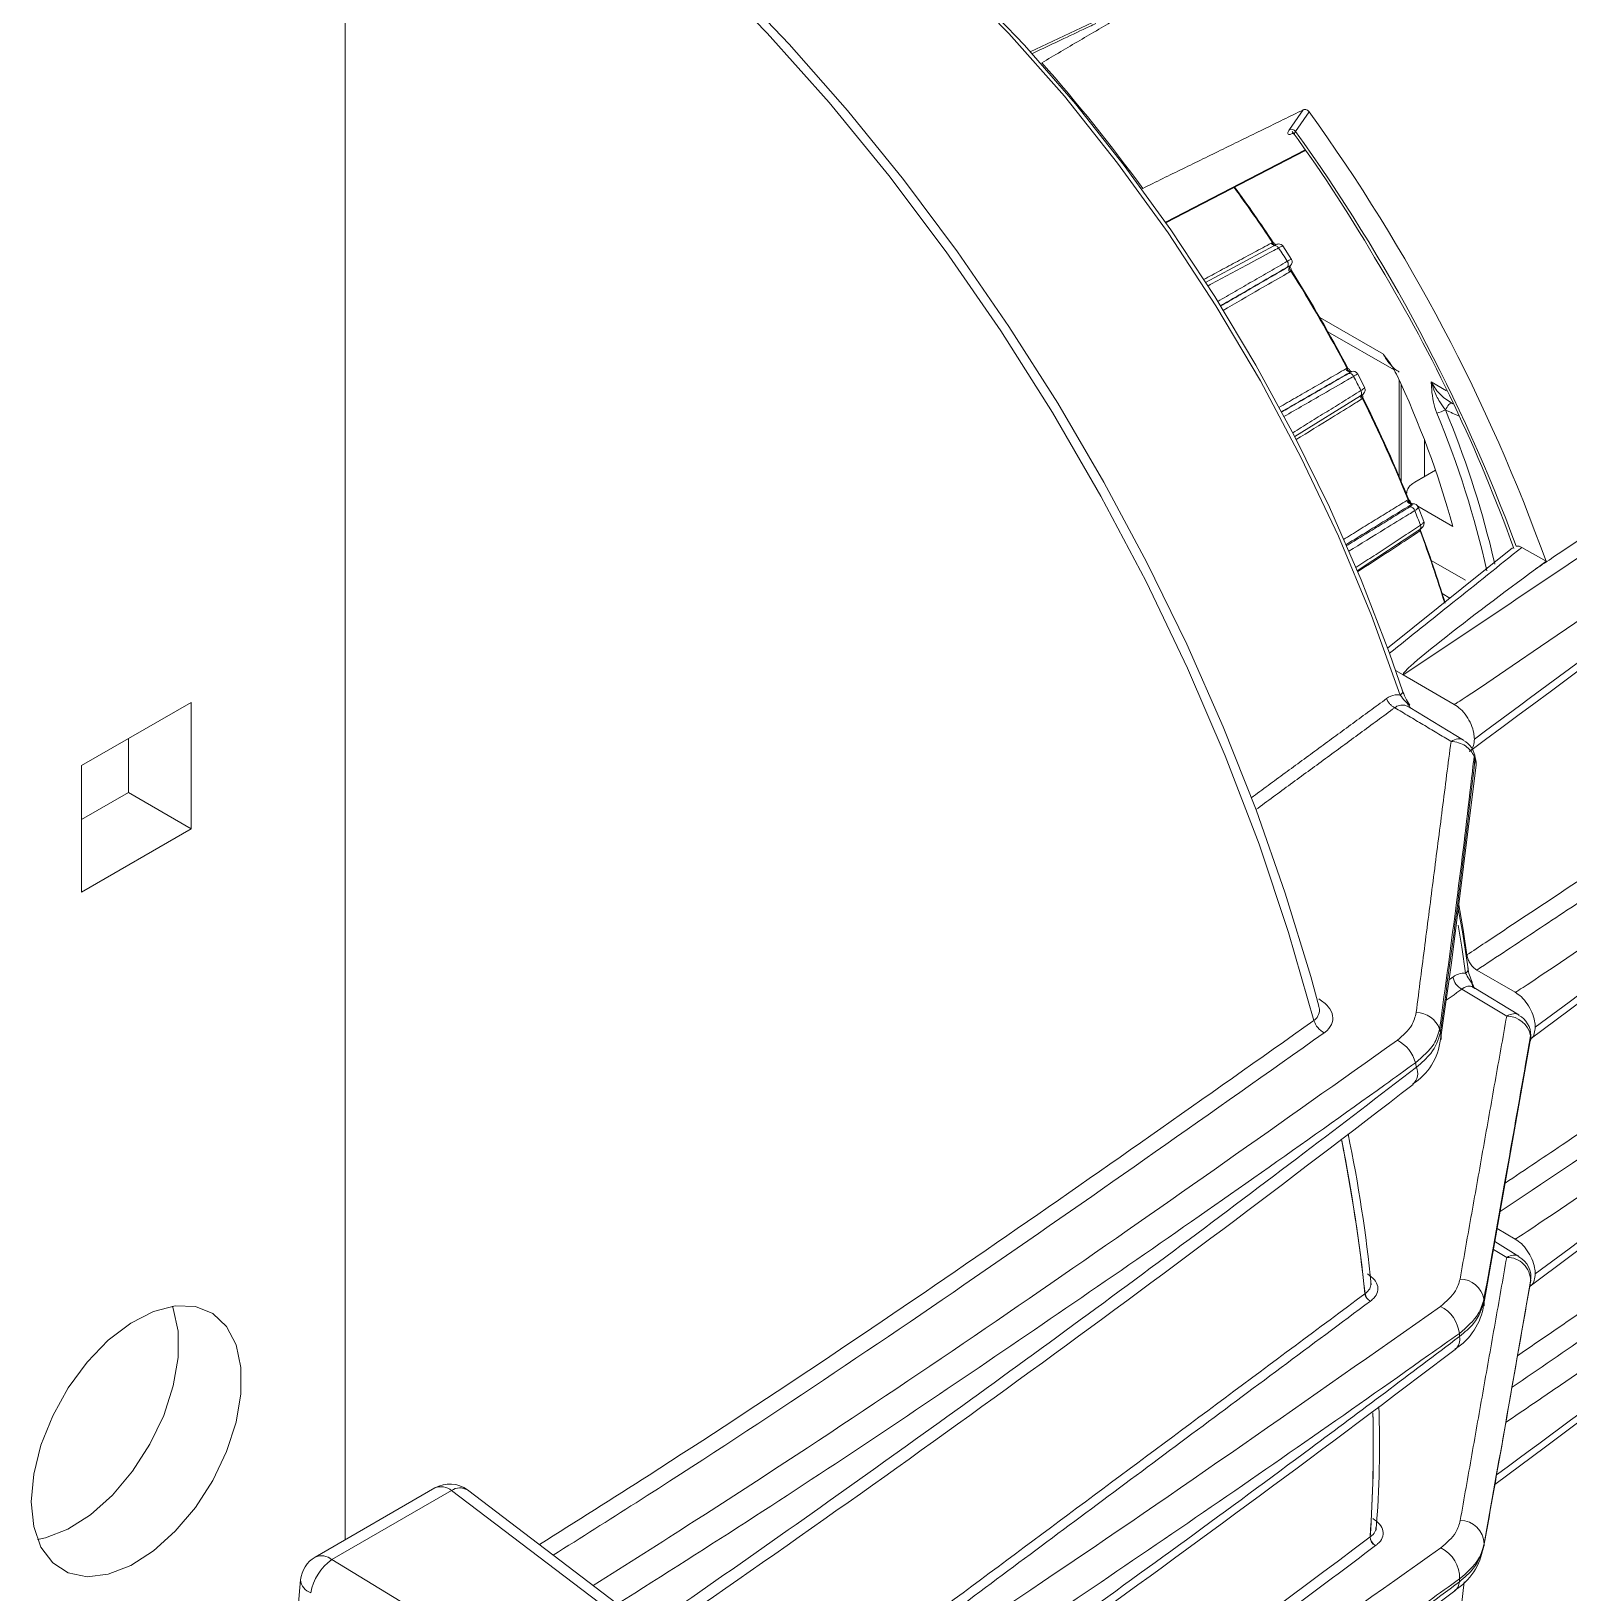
# Model space of a CAD drawing. Extents: x 2 to 136, y 1 to 99.
# Drawn here: x 103.851 to 107.108, y 83.925 to 87.233 of the extents above; entities that cross this region are included whole.
import ezdxf

# ---------------------------------------------------------------- set-up
doc = ezdxf.new("R2010")
doc.units = 0
doc.header["$MEASUREMENT"] = 0
doc.linetypes.add('SLD-Solid', pattern=[0])
doc.layers.add('OBJECT', color=7, linetype='CONTINUOUS')

msp = doc.modelspace()

# ---------------------------------------------------------------- linework, layer by layer
at = {"layer": 'OBJECT', "linetype": 'SLD-Solid', "lineweight": 15}
for p, q in [((104.5154, 84.0375), (104.5154, 88.9358)), ((106.0988, 87.2519), (105.967, 87.1896)), ((106.5159, 87.0246), (106.5455, 87.0666)), ((106.5579, 87.0621), (106.5289, 87.0209)), ((106.2533, 86.8283), (106.5497, 86.9815)), ((106.254, 86.8273), (106.5504, 86.9805)), ((106.4829, 86.7787), (106.3384, 86.7008)), ((106.5205, 86.7496), (106.502, 86.7782)), ((106.518, 86.7365), (106.5184, 86.7369)), ((106.5804, 86.6267), (106.7151, 86.5489)), ((106.5977, 86.5964), (106.7377, 86.5156)), ((106.6479, 86.5124), (106.6474, 86.5123)), ((106.6474, 86.5123), (106.6475, 86.5123)), ((106.6756, 86.4776), (106.6601, 86.5079)), ((106.7485, 86.4945), (106.7485, 86.2896)), ((106.7529, 86.4849), (106.7529, 86.2791)), ((106.8165, 86.4904), (106.8488, 86.4717)), ((106.5272, 86.3748), (106.6665, 86.4608)), ((106.856, 86.4473), (106.8623, 86.4436)), ((106.8023, 86.3669), (106.8023, 86.2898)), ((106.7816, 86.2778), (106.8255, 86.3031)), ((106.7879, 86.2268), (106.8621, 86.184)), ((106.8009, 86.1944), (106.7888, 86.2255)), ((106.6595, 86.0904), (106.7922, 86.1774)), ((106.9888, 86.1388), (106.7238, 85.9265)), ((107.0597, 86.1103), (107.0086, 86.1398)), ((106.8889, 86.0706), (106.8165, 86.1123)), ((106.9451, 86.1302), (106.9512, 86.1042)), ((106.8561, 86.0325), (106.8398, 86.0419)), ((106.7407, 85.8791), (106.7571, 85.8696)), ((106.7571, 85.8696), (106.8654, 85.8071)), ((104.1894, 85.8114), (103.9574, 85.6775)), ((104.1894, 85.5436), (104.1894, 85.8114)), ((106.8849, 85.7316), (106.7712, 85.8006)), ((104.0564, 85.7346), (104.0564, 85.6203)), ((103.9574, 85.6775), (103.9574, 85.4097)), ((106.9115, 85.6779), (106.9113, 85.6736)), ((104.0564, 85.6203), (103.9574, 85.5631)), ((104.1894, 85.5436), (104.0564, 85.6203)), ((103.9574, 85.4097), (104.1894, 85.5436)), ((106.9131, 85.2443), (106.9944, 85.1973)), ((107.0023, 85.1493), (106.9064, 85.2074)), ((106.9764, 85.1471), (106.8813, 85.204)), ((106.927, 84.5331), (107.0263, 85.0946)), ((106.956, 84.6969), (106.9944, 84.6747)), ((106.9764, 84.6359), (106.9481, 84.6528)), ((107.0024, 84.638), (106.951, 84.6691)), ((104.7059, 84.1474), (104.4522, 84.001)), ((104.741, 84.1419), (104.4873, 83.9955)), ((105.0731, 83.8897), (104.741, 84.1419)), ((105.107, 83.8909), (104.7749, 84.1431)), ((104.4873, 83.9955), (104.8623, 83.7681)), ((104.4212, 83.9525), (104.3444, 83.1047)), ((106.8775, 83.8744), (106.8866, 83.9488))]:
    msp.add_line(p, q, dxfattribs=at)
at = {"layer": 'OBJECT', "linetype": 'SLD-Solid', "lineweight": 15, "flags": 128}
for points in [[(106.5681, 85.1377), (106.5144, 85.3241), (106.4517, 85.5112), (106.3802, 85.698), (106.3002, 85.8837), (106.2123, 86.0675), (106.1167, 86.2484), (106.0139, 86.4257), (105.9044, 86.5985), (105.7886, 86.766), (105.6672, 86.9275), (105.5407, 87.0821), (105.4097, 87.2292), (105.2748, 87.3681), (105.1366, 87.4982), (104.9957, 87.6187), (104.8528, 87.7293), (104.7087, 87.8293)], [(106.5783, 85.1678), (106.5613, 85.2305), (106.5073, 85.407), (106.4453, 85.5837), (106.3756, 85.7599), (106.2984, 85.9348), (106.2141, 86.1078), (106.123, 86.2781), (106.0254, 86.445), (105.9219, 86.6078), (105.8128, 86.766), (105.6986, 86.9187), (105.5796, 87.0655), (105.4565, 87.2057), (105.3297, 87.3387), (105.1996, 87.4639), (105.0669, 87.5809), (104.9321, 87.6892), (104.7956, 87.7882), (104.7352, 87.8285)], [(106.7506, 85.827), (106.6896, 85.9957), (106.6197, 86.1636), (106.5411, 86.3296), (106.4546, 86.4926), (106.3605, 86.6517), (106.2595, 86.8058), (106.1522, 86.9539), (106.0393, 87.0952), (105.9216, 87.2286), (105.7997, 87.3534), (105.6744, 87.4688), (105.5466, 87.5741), (105.417, 87.6685)], [(106.7563, 85.8341), (106.7279, 85.9158), (106.6681, 86.0708), (106.6008, 86.2246), (106.5264, 86.3765), (106.4452, 86.5257), (106.3578, 86.6714), (106.2645, 86.8127), (106.166, 86.949), (106.0626, 87.0795), (105.9549, 87.2035), (105.8436, 87.3204), (105.7291, 87.4295), (105.6122, 87.5302), (105.4934, 87.6221), (105.4274, 87.6687)], [(106.5222, 87.0168), (106.5222, 87.0168), (106.5239, 87.0163), (106.527, 87.014), (106.527, 87.0138)], [(106.5021, 86.7777), (106.5011, 86.7793), (106.4983, 86.7813), (106.4957, 86.7822), (106.4933, 86.7824), (106.4913, 86.7822), (106.4896, 86.7818), (106.4866, 86.7806), (106.4827, 86.7785)], [(106.4829, 86.7787), (106.4834, 86.7789), (106.4847, 86.7793), (106.4861, 86.7792), (106.4876, 86.7788), (106.4891, 86.7781), (106.4905, 86.777), (106.4918, 86.7757), (106.493, 86.7741)], [(107.9746, 86.5722), (107.9292, 86.5352), (107.8783, 86.5001), (107.6769, 86.3612), (107.5761, 86.2917), (107.4752, 86.2223), (107.2733, 86.0836), (107.1384, 85.9913), (107.0482, 85.9297), (106.9879, 85.8887), (106.9476, 85.8614), (106.9206, 85.8432), (106.9025, 85.8311), (106.8904, 85.823), (106.8823, 85.8177), (106.8768, 85.8141), (106.8731, 85.8117), (106.8707, 85.8102), (106.869, 85.8091), (106.8679, 85.8084), (106.8671, 85.808), (106.8666, 85.8077), (106.8662, 85.8075), (106.866, 85.8074), (106.8658, 85.8073), (106.8657, 85.8072), (106.8656, 85.8072), (106.8655, 85.8072), (106.8655, 85.8071), (106.8655, 85.8071), (106.8654, 85.8071), (106.8654, 85.8071), (106.8654, 85.8071), (106.8654, 85.8071), (106.8654, 85.8071)], [(106.6476, 86.5123), (106.6466, 86.5125), (106.6449, 86.5135), (106.6447, 86.5138), (106.6447, 86.5138)], [(106.6664, 86.4608), (106.667, 86.4611), (106.672, 86.4646), (106.674, 86.4666), (106.6754, 86.4687), (106.6763, 86.4716), (106.6763, 86.4751), (106.6753, 86.4779)], [(106.6665, 86.4608), (106.6669, 86.4611), (106.6678, 86.462), (106.6685, 86.4633), (106.6689, 86.4648), (106.669, 86.4664), (106.6688, 86.4682), (106.6683, 86.47), (106.6675, 86.4718)], [(106.6709, 86.4552), (106.67, 86.4568), (106.6693, 86.4584), (106.669, 86.4599), (106.6689, 86.4614), (106.6691, 86.4628), (106.6691, 86.4628)], [(106.847, 86.4306), (106.8483, 86.4338), (106.8499, 86.437), (106.8518, 86.4398), (106.8539, 86.4421), (106.856, 86.4438), (106.858, 86.4448), (106.8599, 86.445), (106.86, 86.445)], [(106.7897, 86.1759), (106.7899, 86.1747), (106.7905, 86.173)], [(106.7928, 86.1748), (106.7921, 86.1764), (106.7918, 86.1773)], [(106.7921, 86.1774), (106.7928, 86.1778), (106.7994, 86.1841), (106.8011, 86.1878), (106.8014, 86.1921), (106.8005, 86.1947)], [(108.1166, 85.9778), (108.1038, 85.9625), (108.0582, 85.9253), (108.0073, 85.8903), (107.8059, 85.7513), (107.7051, 85.6819), (107.6042, 85.6125), (107.4023, 85.4738), (107.2674, 85.3814), (107.1772, 85.3199), (107.1169, 85.2789), (107.0766, 85.2516), (107.0496, 85.2334), (107.0315, 85.2212), (107.0194, 85.2132), (107.0113, 85.2078), (107.0058, 85.2043), (107.0022, 85.2019), (106.9997, 85.2003), (106.998, 85.1993), (106.9969, 85.1986), (106.9961, 85.1982), (106.9956, 85.1979), (106.9952, 85.1977), (106.995, 85.1975), (106.9948, 85.1975), (106.9947, 85.1974), (106.9946, 85.1974), (106.9946, 85.1973), (106.9945, 85.1973), (106.9945, 85.1973), (106.9944, 85.1973), (106.9944, 85.1973), (106.9944, 85.1973), (106.9944, 85.1973), (106.9944, 85.1973)], [(107.0264, 85.0977), (107.1938, 85.2227), (107.3315, 85.3256), (107.4395, 85.4063), (107.5178, 85.4648), (107.5734, 85.5063), (107.6317, 85.5499), (107.6953, 85.5974), (107.7761, 85.6577), (107.8682, 85.7265), (107.9811, 85.8109), (108.0455, 85.859), (108.1113, 85.9124), (108.1257, 85.9315)], [(106.7563, 85.8341), (106.7564, 85.8336), (106.7561, 85.8322), (106.7549, 85.8306), (106.7531, 85.8289), (106.7506, 85.827)], [(106.8364, 85.0971), (106.8595, 85.2597), (106.9112, 85.6736)], [(106.9092, 85.6902), (106.9114, 85.6805), (106.9115, 85.6779)], [(108.1311, 85.4726), (108.1038, 85.4399), (108.0582, 85.4027), (108.0073, 85.3677), (107.8059, 85.2288), (107.7051, 85.1593), (107.6042, 85.0899), (107.4023, 84.9512), (107.2674, 84.8588), (107.1772, 84.7973), (107.1169, 84.7563), (107.0766, 84.729), (107.0496, 84.7108), (107.0315, 84.6987), (107.0194, 84.6906), (107.0113, 84.6852), (107.0058, 84.6817), (107.0022, 84.6793), (106.9997, 84.6777), (106.998, 84.6767), (106.9969, 84.676), (106.9961, 84.6756), (106.9956, 84.6753), (106.9952, 84.6751), (106.995, 84.6749), (106.9948, 84.6749), (106.9947, 84.6748), (106.9946, 84.6748), (106.9946, 84.6748), (106.9945, 84.6747), (106.9945, 84.6747), (106.9944, 84.6747), (106.9944, 84.6747), (106.9944, 84.6747), (106.9944, 84.6747), (106.9944, 84.6747)], [(107.0264, 84.5751), (107.1939, 84.7003), (107.3318, 84.8032), (107.4399, 84.884), (107.5182, 84.9425), (107.5738, 84.984), (107.6322, 85.0277), (107.6958, 85.0752), (107.7767, 85.1356), (107.8689, 85.2044), (107.9819, 85.2888), (108.0463, 85.337), (108.112, 85.3905), (108.1285, 85.4127)], [(106.8944, 85.2468), (106.8828, 85.3254), (106.8737, 85.3739)], [(106.8751, 85.3826), (106.884, 85.3304), (106.8921, 85.2766)], [(106.889, 85.238), (106.8813, 85.2928), (106.8738, 85.3396)], [(106.8361, 85.112), (106.8375, 85.1025), (106.8372, 85.0972)], [(106.9512, 84.1544), (107.0584, 84.2345), (107.1994, 84.3399), (107.3204, 84.4303), (107.4214, 84.5057), (107.5023, 84.5661), (107.5697, 84.6165), (107.6541, 84.6796), (107.7596, 84.7583), (107.8859, 84.8527), (107.9387, 84.8922), (107.989, 84.9358), (108.0269, 84.9864), (108.0537, 85.0424), (108.0807, 85.1008)], [(107.0271, 85.1048), (107.0271, 85.096), (107.0269, 85.0946)], [(107.026, 84.5795), (107.0268, 84.5833), (107.0271, 84.5855)], [(103.8507, 84.1183), (103.8559, 84.066), (103.8713, 84.0222), (103.8961, 83.9889), (103.9292, 83.9676), (103.9691, 83.9594), (104.0138, 83.9647), (104.0614, 83.9831), (104.1094, 84.0139), (104.1559, 84.0556), (104.1984, 84.1062), (104.2351, 84.1634), (104.2643, 84.2245), (104.2845, 84.2866), (104.2948, 84.3469), (104.2948, 84.4025), (104.2845, 84.4509), (104.2643, 84.4897), (104.2351, 84.5171), (104.1984, 84.5319), (104.1559, 84.5334), (104.1094, 84.5215), (104.0614, 84.4968), (104.0138, 84.4603), (103.9691, 84.4139), (103.9292, 84.3597), (103.8961, 84.3002), (103.8713, 84.2382), (103.8559, 84.1766), (103.8507, 84.1183)], [(104.1497, 84.5326), (104.1516, 84.5276), (104.1619, 84.4793), (104.1619, 84.4237), (104.1516, 84.3634), (104.1313, 84.3012), (104.1022, 84.2401), (104.0655, 84.1829), (104.0229, 84.1323), (103.9765, 84.0906), (103.9284, 84.0598), (103.8809, 84.0414), (103.8642, 84.0379)], [(106.9286, 84.5424), (106.9284, 84.5338), (106.9282, 84.5329)]]:
    msp.add_lwpolyline(points, dxfattribs=at)
at = {"layer": 'OBJECT', "linetype": 'SLD-Solid', "lineweight": 15}
for centre, radius, start, end in [((103.193, 84.6977), 3.7316, 36.1736, 41.4155), ((103.4238, 84.8015), 3.8643, 19.7974, 35.8036), ((106.5201, 87.0144), 0.0109, 36.2467, 112.2745), ((103.882, 85.1047), 3.2621, 29.9924, 35.9679), ((103.4979, 84.8441), 3.7317, 20.3612, 35.685), ((103.9741, 85.1227), 3.0076, 33.5597, 36.2736), ((103.9879, 85.1305), 2.9931, 33.578, 36.3071), ((106.4876, 86.7904), 0.0118, 211.6915, 246.6256), ((106.4892, 86.789), 0.00961, 202.7141, 249.6359), ((103.8941, 85.0732), 3.1061, 32.5795, 33.2038), ((106.5042, 86.7395), 0.00946, 318.7102, 40.9162), ((106.524, 86.7295), 0.00942, 138.5953, 220.4844), ((106.525, 86.7315), 0.00856, 144.434, 228.0113), ((106.5219, 86.7347), 0.00418, 154.7619, 199.2958), ((106.5123, 86.7443), 0.00959, 309.5768, 35.1957), ((103.7987, 84.9856), 3.3943, 19.8339, 31.0299), ((103.9187, 85.0863), 3.0738, 27.7815, 32.2185), ((103.935, 85.0957), 3.0564, 27.7597, 32.2403), ((106.6444, 86.521), 0.00942, 199.512, 281.4126), ((106.6466, 86.5208), 0.00856, 191.9848, 275.5748), ((106.6432, 86.4988), 0.00946, 19.0838, 101.295), ((106.6512, 86.5028), 0.0101, 27.6328, 108.5204), ((103.8957, 85.0719), 3.1053, 26.7959, 27.4204), ((104.9476, 85.6594), 1.9851, 15.3225, 25.2672), ((62.293, 146.134), 75.106, 306.43321, 307.47162), ((106.6786, 86.4589), 0.0115, 171.8035, 208.7471), ((104.0014, 85.1271), 2.9816, 21.9229, 26.451), ((104.019, 85.1371), 2.9628, 21.7467, 26.4345), ((106.815, 86.4883), 0.0655, 281.627, 298.6684), ((104.9706, 85.6489), 2.0323, 13.7007, 22.6286), ((104.989, 85.6565), 1.993, 12.5722, 22.6547), ((106.7754, 86.2422), 0.011, 196.453, 269.397), ((106.7774, 86.2419), 0.0101, 189.0387, 263.819), ((106.7778, 86.2377), 0.00546, 202.802, 268.593), ((106.7785, 86.2212), 0.011, 20.5979, 94.2344), ((106.771, 86.2146), 0.0111, 16.0453, 89.3234), ((104.062, 85.1447), 2.9237, 20.8806, 21.5306), ((106.7869, 86.183), 0.00775, 313.4275, 28.4255), ((104.2102, 85.2082), 2.7576, 17.1596, 20.5206), ((104.2251, 85.217), 2.7417, 17.0717, 20.5068), ((106.8619, 85.8705), 0.1116, 197.14, 215.4402), ((106.7703, 85.8039), 0.00195, 69.7337, 123.6486), ((106.7806, 85.8083), 0.0117, 193.7339, 227.0097), ((106.8631, 85.6892), 0.0469, 6.0237, 62.8154), ((106.8684, 85.6809), 0.0433, 350.2794, 17.8228), ((106.8846, 85.2467), 0.0098, 297.1978, 0.0224), ((106.9933, 85.2622), 0.1, 187.423, 205.8584), ((106.8974, 85.2355), 0.0354, 189.3969, 242.9448), ((106.9012, 85.2184), 0.00201, 304.1887, 4.2647), ((106.9189, 85.2187), 0.0166, 186.5352, 224.0544), ((106.7837, 85.1004), 0.0541, 20.6557, 89.0031), ((106.9755, 85.0943), 0.0528, 12.157, 88.9978), ((106.98, 85.1064), 0.0474, 359.129, 62.5585), ((106.6095, 85.1498), 0.0431, 196.2698, 242.7063), ((102.5435, 84.0925), 4.4119, 13.3602, 13.4601), ((106.7103, 85.0287), 0.0753, 14.8153, 62.7735), ((106.7081, 85.1115), 0.1287, 302.3294, 353.639), ((106.9983, 85.1018), 0.0294, 345.0982, 7.6398), ((102.5753, 84.053), 4.3238, 13.1798, 13.3033), ((106.7553, 85.026), 0.0325, 313.7429, 23.3403), ((84.8541, 113.3917), 35.8696, 304.43904, 307.67735), ((103.0112, 84.1676), 3.6857, 6.0951, 11.2295), ((103.041, 84.1722), 3.6558, 6.0744, 11.2174), ((103.6267, 84.2713), 3.078, 5.7123, 11.7391), ((106.977, 84.5857), 0.0502, 0.0752, 90.5879), ((106.9786, 84.594), 0.0492, 349.9839, 61.6836), ((106.8766, 84.5373), 0.0526, 11.0165, 89.0803), ((106.6833, 84.5492), 0.0121, 125.4641, 126.5522), ((106.6968, 84.5618), 0.0209, 188.0882, 243.9201), ((106.6973, 84.5619), 0.0212, 187.8225, 242.8422), ((103.2275, 84.2337), 3.714, 4.7682, 4.8435), ((106.8026, 84.4661), 0.074, 6.7451, 62.8896), ((106.7965, 84.5533), 0.1322, 302.0225, 352.2917), ((106.8478, 84.4627), 0.0293, 311.2618, 10.6934), ((103.4476, 84.187), 3.4405, 4.6882, 4.7992), ((83.6849, 114.9786), 38.3402, 304.12355, 307.20329), ((104.5026, 84.2382), 2.2044, 355.3047, 2.1307), ((103.957, 84.2343), 2.7367, 356.0049, 1.5145), ((103.958, 84.2344), 2.7358, 356.0045, 1.4783), ((104.7371, 84.0933), 0.0625, 52.7853, 119.9973), ((104.7191, 84.1169), 0.0332, 48.7693, 113.3808), ((104.7589, 84.1159), 0.0316, 59.3994, 124.5057), ((106.8782, 84.0279), 0.0505, 1.3437, 90.3513), ((106.6957, 84.0325), 0.0141, 126.8632, 127.813), ((106.7072, 84.0435), 0.0202, 179.5443, 244.7996), ((106.7077, 84.0436), 0.0204, 179.4188, 243.699), ((106.8054, 83.9565), 0.0712, 358.5685, 63.8072), ((106.7972, 84.0415), 0.1308, 301.7016, 351.552), ((104.1766, 84.2831), 2.7638, 354.6346, 354.7261), ((104.4834, 83.9469), 0.0625, 119.9973, 174.8229), ((104.5539, 83.9039), 0.1133, 126.0245, 169.0608), ((104.4654, 83.9705), 0.0332, 48.7693, 113.3808), ((104.4526, 83.9553), 0.0315, 185.0471, 251.7655), ((104.3573, 84.1829), 2.5297, 354.6882, 354.8249), ((83.5291, 114.8669), 38.7523, 304.00279, 307.02909), ((106.8506, 83.9496), 0.0255, 308.7483, 358.0342)]:
    msp.add_arc(centre, radius, start, end, dxfattribs=at)
msp.add_ellipse((106.8247, 86.2537), major_axis=(0.06, -0.0009), ratio=0.567125, start_param=2.382074, end_param=3.150019, dxfattribs=at)
for points in [[(106.3133, 87.3555), (105.9914, 87.1662)], [(106.2053, 86.9002), (106.5455, 87.0666)], [(106.3343, 86.707), (106.4776, 86.7842)], [(106.4776, 86.7842), (106.4803, 86.7853)], [(106.3643, 86.6606), (106.5114, 86.7457)], [(106.5113, 86.7332), (106.3698, 86.6514)], [(106.3701, 86.6508), (106.517, 86.7357)], [(106.517, 86.7357), (106.518, 86.7365)], [(106.5192, 86.7251), (106.5169, 86.7234)], [(106.4939, 86.4362), (106.6356, 86.5178)], [(106.6463, 86.5117), (106.499, 86.4269)], [(106.4993, 86.4263), (106.6413, 86.5081)], [(106.6356, 86.5178), (106.6382, 86.519)], [(106.6443, 86.5145), (106.6447, 86.5136)], [(106.6474, 86.5123), (106.6463, 86.5117)], [(106.5231, 86.3826), (106.6675, 86.4718)], [(106.6709, 86.4552), (106.6685, 86.4534)], [(106.847, 86.4306), (106.8464, 86.4308)], [(106.8746, 86.4181), (106.847, 86.4306)], [(106.6306, 86.1565), (106.7648, 86.2391)], [(106.7648, 86.2391), (106.7674, 86.2403)], [(106.7763, 86.2318), (106.7753, 86.2312)], [(106.7753, 86.2312), (106.6355, 86.1452)], [(106.6366, 86.1429), (106.7712, 86.2257)], [(106.6567, 86.0969), (106.7937, 86.1867)], [(106.7928, 86.1748), (106.7905, 86.173)], [(107.0373, 86.0937), (107.0597, 86.1103)], [(107.9311, 85.9198), (106.9131, 85.2443)], [(106.4352, 85.6093), (106.7219, 85.8195)], [(106.7393, 85.8001), (106.4451, 85.5843)], [(106.8585, 85.7288), (106.7392, 85.8001)], [(106.7744, 85.7985), (106.7711, 85.8004)], [(106.7846, 85.1545), (106.8584, 85.7289)], [(106.8544, 85.224), (106.8624, 85.2297)], [(106.9099, 85.2047), (106.9063, 85.2072)], [(106.8813, 85.204), (106.8482, 85.1803)], [(106.8775, 84.5898), (106.9764, 85.1471)], [(106.8779, 84.0784), (106.9764, 84.6359)], [(106.6876, 84.5431), (105.1749, 83.4176)], [(106.6986, 84.0252), (105.2435, 82.9378)]]:
    msp.add_open_spline(points, degree=1, dxfattribs=at)
for points, knots in [([(106.1063, 87.2496), (106.1018, 87.2475), (106.0791, 87.2368), (106.0339, 87.2154), (105.9932, 87.1962), (105.9706, 87.1855)], [0, 0, 0, 0, 0.100186, 0.500924, 1, 1, 1, 1]), ([(106.5455, 87.0666), (106.5463, 87.0669), (106.548, 87.0675), (106.5511, 87.0671), (106.5541, 87.0658), (106.5564, 87.064), (106.5575, 87.0626), (106.5579, 87.0621)], [0, 0, 0, 0, 0.219744, 0.439446, 0.659967, 0.880756, 1, 1, 1, 1]), ([(106.5234, 87.0165), (106.5213, 87.0157), (106.5166, 87.014), (106.5129, 87.0149), (106.5121, 87.0182), (106.5146, 87.0225), (106.5159, 87.0246)], [0, 0, 0, 0, 0.211484, 0.474311, 0.737152, 1, 1, 1, 1]), ([(106.5289, 87.0209), (106.5279, 87.0192), (106.5262, 87.016), (106.527, 87.0145), (106.5273, 87.0139)], [0, 0, 0, 0, 0.540427, 1, 1, 1, 1]), ([(106.493, 86.7741), (106.4887, 86.7718), (106.4669, 86.76), (106.417, 86.7331), (106.3714, 86.7086), (106.3432, 86.6934)], [0, 0, 0, 0, 0.087145, 0.435719, 1, 1, 1, 1]), ([(106.4803, 86.7853), (106.4804, 86.7853), (106.4813, 86.7854), (106.4831, 86.7848), (106.4854, 86.7831), (106.4867, 86.7814), (106.4873, 86.7806)], [0, 0, 0, 0, 0.044979, 0.314024, 0.658372, 1, 1, 1, 1]), ([(106.5019, 86.7776), (106.5019, 86.7777), (106.5019, 86.7783), (106.499, 86.7772), (106.495, 86.7751), (106.493, 86.7741)], [0, 0, 0, 0, 0.187957, 0.593973, 1, 1, 1, 1]), ([(106.517, 86.7357), (106.5171, 86.7359), (106.5175, 86.7364), (106.516, 86.7358), (106.5136, 86.7345), (106.5118, 86.7335), (106.5113, 86.7332)], [0, 0, 0, 0, 0.256517, 0.580506, 0.904499, 1, 1, 1, 1]), ([(106.5114, 86.7457), (106.512, 86.746), (106.5147, 86.7476), (106.5183, 86.7494), (106.5205, 86.7503), (106.5201, 86.7499), (106.5201, 86.7498)], [0, 0, 0, 0, 0.119542, 0.525138, 0.930715, 1, 1, 1, 1]), ([(106.5183, 86.7326), (106.5188, 86.7318), (106.5197, 86.73), (106.5202, 86.7276), (106.5198, 86.7259), (106.5193, 86.7252), (106.5192, 86.7251)], [0, 0, 0, 0, 0.341636, 0.68598, 0.955016, 1, 1, 1, 1]), ([(106.5169, 86.7234), (106.5126, 86.7209), (106.4913, 86.7086), (106.4442, 86.6814), (106.4013, 86.6566), (106.3756, 86.6417)], [0, 0, 0, 0, 0.090666, 0.45333, 1, 1, 1, 1]), ([(107.0373, 86.0937), (107.0501, 86.1023), (107.1142, 86.1451), (107.3521, 86.304), (107.5771, 86.4544), (107.7507, 86.5705)], [0, 0, 0, 0, 0.053919, 0.269596, 1, 1, 1, 1]), ([(106.7151, 86.5489), (106.7152, 86.5488), (106.7212, 86.5407), (106.7314, 86.5274), (106.7395, 86.5127), (106.7428, 86.5067)], [0, 0, 0, 0, 0.008028, 0.602009, 1, 1, 1, 1]), ([(106.7485, 86.5112), (106.7453, 86.5134), (106.7328, 86.5214), (106.7225, 86.5361), (106.7159, 86.5475), (106.7151, 86.5489)], [0, 0, 0, 0, 0.234761, 0.902366, 1, 1, 1, 1]), ([(107.7709, 86.5476), (107.5347, 86.3896), (107.1969, 86.1636), (106.8589, 85.9376), (106.7571, 85.8696)], [0, 0, 0, 0, 0.699038, 1, 1, 1, 1]), ([(106.9078, 85.7337), (107.1623, 85.9215), (107.4423, 86.128), (107.7468, 86.3537), (107.8238, 86.4098), (107.8972, 86.4672), (107.9596, 86.505), (107.9801, 86.5299), (107.9828, 86.5332)], [0, 0, 0, 0, 0.706525, 0.777178, 0.84783, 0.918483, 0.989074, 1, 1, 1, 1]), ([(106.6521, 86.5019), (106.6478, 86.4995), (106.6265, 86.4872), (106.5773, 86.4588), (106.5323, 86.4329), (106.5044, 86.4169)], [0, 0, 0, 0, 0.086815, 0.434067, 1, 1, 1, 1]), ([(106.6382, 86.519), (106.6383, 86.519), (106.6392, 86.5191), (106.6408, 86.5186), (106.6427, 86.517), (106.6438, 86.5153), (106.6443, 86.5145)], [0, 0, 0, 0, 0.044984, 0.314007, 0.658364, 1, 1, 1, 1]), ([(106.6413, 86.5081), (106.6426, 86.5089), (106.6452, 86.5104), (106.647, 86.5117), (106.6468, 86.5119), (106.6463, 86.5118), (106.6463, 86.5117)], [0, 0, 0, 0, 0.324215, 0.648414, 0.972641, 1, 1, 1, 1]), ([(106.6599, 86.5073), (106.66, 86.5073), (106.6604, 86.5072), (106.6579, 86.5054), (106.654, 86.5031), (106.6521, 86.5019)], [0, 0, 0, 0, 0.188714, 0.594352, 1, 1, 1, 1]), ([(106.6675, 86.4718), (106.6681, 86.4722), (106.6708, 86.4738), (106.6741, 86.4761), (106.6759, 86.4778), (106.6753, 86.4778), (106.6752, 86.4779)], [0, 0, 0, 0, 0.11965, 0.525612, 0.931563, 1, 1, 1, 1]), ([(106.6703, 86.4637), (106.6707, 86.4627), (106.6715, 86.4607), (106.6719, 86.4579), (106.6715, 86.4561), (106.671, 86.4553), (106.6709, 86.4552)], [0, 0, 0, 0, 0.341641, 0.685985, 0.955018, 1, 1, 1, 1]), ([(106.8165, 86.4904), (106.8169, 86.4896), (106.8223, 86.4795), (106.8355, 86.4608), (106.8527, 86.4499), (106.8614, 86.4444)], [0, 0, 0, 0, 0.040168, 0.51577, 1, 1, 1, 1]), ([(106.8282, 86.4241), (106.8256, 86.432), (106.8198, 86.4494), (106.8178, 86.4702), (106.8169, 86.4841), (106.8165, 86.4893), (106.8165, 86.4903), (106.8165, 86.4904)], [0, 0, 0, 0, 0.341941, 0.753348, 0.952558, 0.995234, 1, 1, 1, 1]), ([(106.8165, 86.4904), (106.8165, 86.4903), (106.8168, 86.4894), (106.8184, 86.4836), (106.8234, 86.469), (106.8324, 86.4498), (106.8422, 86.4365), (106.8464, 86.4308)], [0, 0, 0, 0, 0.005408, 0.039594, 0.265066, 0.687705, 1, 1, 1, 1]), ([(106.6685, 86.4534), (106.6643, 86.4508), (106.6433, 86.4378), (106.5973, 86.4094), (106.5555, 86.3836), (106.5305, 86.3682)], [0, 0, 0, 0, 0.09137, 0.45685, 1, 1, 1, 1]), ([(106.7674, 86.2403), (106.7675, 86.2403), (106.7683, 86.2404), (106.7698, 86.24), (106.7713, 86.2385), (106.7721, 86.2369), (106.7725, 86.2362)], [0, 0, 0, 0, 0.044978, 0.31402, 0.658351, 1, 1, 1, 1]), ([(106.7777, 86.2322), (106.7774, 86.2322), (106.777, 86.2321), (106.7764, 86.2319), (106.7763, 86.2318)], [0, 0, 0, 0, 0.851541, 1, 1, 1, 1]), ([(106.7817, 86.2177), (106.7775, 86.2151), (106.7564, 86.2021), (106.7097, 86.1734), (106.6672, 86.1473), (106.6416, 86.1315)], [0, 0, 0, 0, 0.090092, 0.450457, 1, 1, 1, 1]), ([(106.7712, 86.2257), (106.7724, 86.2265), (106.775, 86.2282), (106.7764, 86.2301), (106.776, 86.2309), (106.7753, 86.2311), (106.7753, 86.2312)], [0, 0, 0, 0, 0.324218, 0.648418, 0.972651, 1, 1, 1, 1]), ([(106.7886, 86.2249), (106.7888, 86.2247), (106.7894, 86.224), (106.7873, 86.2215), (106.7835, 86.2189), (106.7817, 86.2177)], [0, 0, 0, 0, 0.174927, 0.587457, 1, 1, 1, 1]), ([(106.7905, 86.173), (106.7863, 86.1702), (106.7655, 86.1566), (106.7223, 86.1282), (106.6831, 86.1026), (106.6606, 86.0879)], [0, 0, 0, 0, 0.096034, 0.48017, 1, 1, 1, 1]), ([(106.7935, 86.1767), (106.7934, 86.1762), (106.7933, 86.1755), (106.7929, 86.1749), (106.7928, 86.1748)], [0, 0, 0, 0, 0.80144, 1, 1, 1, 1]), ([(106.7937, 86.1867), (106.7943, 86.1871), (106.7969, 86.1889), (106.7999, 86.1917), (106.8015, 86.194), (106.8006, 86.1946), (106.8006, 86.1947)], [0, 0, 0, 0, 0.121909, 0.535538, 0.949149, 1, 1, 1, 1]), ([(107.0086, 86.1398), (106.9598, 86.1008), (106.8664, 86.0259), (106.7728, 85.9512), (106.7281, 85.9155)], [0, 0, 0, 0, 0.522024, 1, 1, 1, 1]), ([(106.9964, 86.1425), (106.9985, 86.1427), (107.0023, 86.1429), (107.0067, 86.1408), (107.0086, 86.1398)], [0, 0, 0, 0, 0.560892, 1, 1, 1, 1]), ([(106.7571, 85.8696), (106.757, 85.8697), (106.7568, 85.8699), (106.7567, 85.8704), (106.7571, 85.8722), (106.7621, 85.8785), (106.787, 85.9018), (106.8786, 85.9755), (106.969, 86.0428), (107.0373, 86.0937)], [0, 0, 0, 0, 0.000975, 0.002308, 0.005825, 0.020094, 0.076658, 0.30233, 1, 1, 1, 1]), ([(106.8921, 85.2766), (106.905, 85.2851), (106.9694, 85.3278), (107.2399, 85.5073), (107.5659, 85.7237), (107.8404, 85.9058), (107.9088, 85.9512)], [0, 0, 0, 0, 0.038008, 0.190039, 0.798163, 1, 1, 1, 1]), ([(107.0368, 85.1238), (107.2913, 85.3117), (107.5712, 85.5183), (107.8758, 85.7439), (107.9527, 85.8), (108.0266, 85.8572), (108.0928, 85.8987), (108.1159, 85.9276), (108.1217, 85.9349)], [0, 0, 0, 0, 0.697714, 0.767485, 0.837257, 0.907028, 0.976739, 1, 1, 1, 1]), ([(106.7219, 85.8195), (106.7219, 85.8196), (106.7275, 85.8237), (106.7372, 85.828), (106.7471, 85.8273), (106.7506, 85.827)], [0, 0, 0, 0, 0.001898, 0.648983, 1, 1, 1, 1]), ([(106.7393, 85.8001), (106.7374, 85.8011), (106.7338, 85.8031), (106.7288, 85.8078), (106.7246, 85.8134), (106.7228, 85.8175), (106.7219, 85.8195)], [0, 0, 0, 0, 0.249999, 0.499997, 0.749995, 1, 1, 1, 1]), ([(106.7711, 85.8004), (106.7695, 85.8014), (106.764, 85.8048), (106.7573, 85.8059), (106.7488, 85.8054), (106.7436, 85.8035), (106.7399, 85.8006), (106.7392, 85.8001)], [0, 0, 0, 0, 0.150139, 0.504661, 0.580739, 0.927516, 1, 1, 1, 1]), ([(106.7692, 85.8055), (106.7666, 85.8083), (106.7599, 85.8153), (106.7541, 85.8226), (106.7506, 85.827)], [0, 0, 0, 0, 0.387798, 1, 1, 1, 1]), ([(106.8654, 85.8071), (106.8698, 85.8041), (106.879, 85.7979), (106.8915, 85.7828), (106.9014, 85.7649), (106.907, 85.7477), (106.9076, 85.7378), (106.9078, 85.7337)], [0, 0, 0, 0, 0.19834, 0.412973, 0.627088, 0.843128, 1, 1, 1, 1]), ([(106.9073, 85.6969), (106.9052, 85.7011), (106.901, 85.7095), (106.8892, 85.7196), (106.8747, 85.7267), (106.8638, 85.7282), (106.8584, 85.7289)], [0, 0, 0, 0, 0.250004, 0.5, 0.749998, 1, 1, 1, 1]), ([(106.8585, 85.7288), (106.8634, 85.7311), (106.8718, 85.735), (106.8806, 85.7343), (106.8839, 85.7319), (106.8847, 85.7313)], [0, 0, 0, 0, 0.505234, 0.869827, 1, 1, 1, 1]), ([(106.9078, 85.7337), (106.9074, 85.7289), (106.9065, 85.7189), (106.9021, 85.7102), (106.8978, 85.7083), (106.8971, 85.708)], [0, 0, 0, 0, 0.434823, 0.905365, 1, 1, 1, 1]), ([(106.9073, 85.6969), (106.905, 85.6766), (106.8935, 85.5751), (106.87, 85.3826), (106.8466, 85.2106), (106.8343, 85.1195)], [0, 0, 0, 0, 0.105236, 0.526182, 1, 1, 1, 1]), ([(106.8361, 85.112), (106.8388, 85.1323), (106.8528, 85.2336), (106.8783, 85.4263), (106.8985, 85.5989), (106.9092, 85.6902)], [0, 0, 0, 0, 0.105273, 0.526369, 1, 1, 1, 1]), ([(106.9092, 85.6902), (106.9092, 85.6905), (106.9092, 85.6913), (106.9091, 85.6928), (106.9089, 85.6943), (106.9087, 85.6954), (106.9084, 85.6963), (106.9081, 85.697), (106.9079, 85.6975), (106.9076, 85.6976), (106.9074, 85.6975), (106.9073, 85.6971), (106.9073, 85.6969)], [0, 0, 0, 0, 0.111782, 0.308305, 0.405357, 0.512721, 0.582933, 0.649625, 0.723378, 0.796408, 0.884276, 1, 1, 1, 1]), ([(106.973, 84.7931), (107.0159, 84.8219), (107.264, 84.9879), (107.5802, 85.1996), (107.8534, 85.3826), (107.9216, 85.4283)], [0, 0, 0, 0, 0.135791, 0.784364, 1, 1, 1, 1]), ([(107.0368, 84.6013), (107.2913, 84.7891), (107.5712, 84.9957), (107.8758, 85.2213), (107.9527, 85.2775), (108.0268, 85.3345), (108.0955, 85.3783), (108.1202, 85.4099), (108.1279, 85.4196)], [0, 0, 0, 0, 0.692198, 0.761418, 0.830638, 0.899858, 0.969017, 1, 1, 1, 1]), ([(107.944, 85.3897), (107.708, 85.2317), (107.3808, 85.0126), (107.0534, 84.7937), (106.9623, 84.7327)], [0, 0, 0, 0, 0.721536, 1, 1, 1, 1]), ([(106.9131, 85.2443), (106.9107, 85.2459), (106.9059, 85.2493), (106.8995, 85.2572), (106.8947, 85.2662), (106.8927, 85.2729), (106.8922, 85.2762), (106.8921, 85.2766)], [0, 0, 0, 0, 0.242891, 0.4858, 0.728124, 0.969548, 1, 1, 1, 1]), ([(106.8624, 85.2297), (106.8635, 85.2305), (106.87, 85.2349), (106.8792, 85.2385), (106.8868, 85.2381), (106.889, 85.238)], [0, 0, 0, 0, 0.119532, 0.733651, 1, 1, 1, 1]), ([(106.9063, 85.2072), (106.9058, 85.2076), (106.9022, 85.2102), (106.8943, 85.2109), (106.8861, 85.2077), (106.8819, 85.2045), (106.8813, 85.204)], [0, 0, 0, 0, 0.070692, 0.494779, 0.917468, 1, 1, 1, 1]), ([(106.9023, 85.2168), (106.9004, 85.2195), (106.8955, 85.2267), (106.8915, 85.2337), (106.889, 85.238)], [0, 0, 0, 0, 0.384163, 1, 1, 1, 1]), ([(106.9071, 85.206), (106.9068, 85.2076), (106.906, 85.2118), (106.9038, 85.2149), (106.9023, 85.2168)], [0, 0, 0, 0, 0.371711, 1, 1, 1, 1]), ([(106.5785, 85.1833), (106.5858, 85.1781), (106.6004, 85.1675), (106.6095, 85.148), (106.607, 85.1289), (106.5973, 85.1171), (106.5904, 85.112), (106.5897, 85.1115)], [0, 0, 0, 0, 0.252657, 0.505679, 0.747853, 0.97329, 1, 1, 1, 1]), ([(106.9944, 85.1973), (106.9988, 85.1943), (107.008, 85.1881), (107.0205, 85.173), (107.0304, 85.1551), (107.036, 85.1379), (107.0366, 85.128), (107.0368, 85.1238)], [0, 0, 0, 0, 0.19834, 0.412972, 0.627088, 0.843128, 1, 1, 1, 1]), ([(106.5681, 85.1377), (106.5686, 85.1381), (106.5732, 85.1416), (106.5791, 85.1503), (106.5812, 85.1609), (106.5784, 85.1668), (106.578, 85.1677)], [0, 0, 0, 0, 0.048712, 0.462345, 0.916552, 1, 1, 1, 1]), ([(106.7447, 85.0956), (106.7566, 85.106), (106.7771, 85.1239), (106.7824, 85.1454), (106.7846, 85.1545)], [0, 0, 0, 0, 0.576403, 1, 1, 1, 1]), ([(106.9764, 85.1471), (106.9812, 85.1491), (106.9902, 85.1529), (106.9989, 85.152), (107.0019, 85.1493), (107.0022, 85.149)], [0, 0, 0, 0, 0.504715, 0.939425, 1, 1, 1, 1]), ([(104.9274, 84.0273), (105.005, 84.0763), (105.3278, 84.2805), (105.8773, 84.6497), (106.3378, 84.975), (106.5681, 85.1377)], [0, 0, 0, 0, 0.136509, 0.568284, 1, 1, 1, 1]), ([(106.5897, 85.1115), (106.3515, 84.9433), (105.8752, 84.6068), (105.3278, 84.2392), (105.0152, 84.0421), (104.9566, 84.0051)], [0, 0, 0, 0, 0.448282, 0.896566, 1, 1, 1, 1]), ([(106.8343, 85.1195), (106.8313, 85.1086), (106.8242, 85.083), (106.7981, 85.0608), (106.7831, 85.0479)], [0, 0, 0, 0, 0.422662, 1, 1, 1, 1]), ([(106.7852, 85.0388), (106.7963, 85.0483), (106.823, 85.0709), (106.8312, 85.0969), (106.8361, 85.112)], [0, 0, 0, 0, 0.415675, 1, 1, 1, 1]), ([(107.0368, 85.1238), (107.0364, 85.1191), (107.0355, 85.1091), (107.0311, 85.1004), (107.0268, 85.0985), (107.0261, 85.0982)], [0, 0, 0, 0, 0.434822, 0.905365, 1, 1, 1, 1]), ([(105.041, 83.941), (105.1125, 83.9862), (105.4438, 84.1952), (106.0147, 84.5789), (106.5014, 84.9234), (106.7447, 85.0956)], [0, 0, 0, 0, 0.121026, 0.560513, 1, 1, 1, 1]), ([(107.0271, 85.1055), (107.0235, 85.0854), (107.0059, 84.9851), (106.973, 84.799), (106.9435, 84.633), (106.9282, 84.5473)], [0, 0, 0, 0, 0.107811, 0.539052, 1, 1, 1, 1]), ([(106.9286, 84.5424), (106.9322, 84.5626), (106.95, 84.6636), (106.9829, 84.851), (107.0121, 85.0184), (107.0271, 85.1048)], [0, 0, 0, 0, 0.107776, 0.53888, 1, 1, 1, 1]), ([(107.0271, 85.1048), (107.0271, 85.1048), (107.0271, 85.1049), (107.0271, 85.105), (107.0271, 85.1052), (107.0271, 85.1053), (107.0271, 85.1054), (107.0271, 85.1055), (107.0271, 85.1055), (107.0271, 85.1056), (107.0271, 85.1055), (107.0271, 85.1055), (107.0271, 85.1055)], [0, 0, 0, 0, 0.102411, 0.238604, 0.342539, 0.423012, 0.496268, 0.573227, 0.662891, 0.751832, 0.862413, 1, 1, 1, 1]), ([(106.7831, 85.0479), (106.7615, 85.0324), (106.6534, 84.9546), (106.3703, 84.7534), (105.927, 84.4476), (105.4729, 84.1426), (105.1899, 83.9631), (105.0929, 83.9016)], [0, 0, 0, 0, 0.039714, 0.198569, 0.516338, 0.834107, 1, 1, 1, 1]), ([(108.0335, 85.068), (108.0262, 85.0518), (108.0123, 85.0209), (107.9769, 84.9783), (107.9299, 84.9415), (107.8271, 84.8727), (107.7107, 84.7909), (107.576, 84.6985), (107.4416, 84.6059), (107.2958, 84.5057), (107.1534, 84.4082), (107.0582, 84.3432), (107.0036, 84.306), (106.979, 84.2894), (106.9745, 84.2863)], [0, 0, 0, 0, 0.050312, 0.095872, 0.14157, 0.187417, 0.369023, 0.459825, 0.550628, 0.732233, 0.853332, 0.934128, 0.988037, 1, 1, 1, 1]), ([(105.1475, 83.8445), (105.1703, 83.8603), (105.2844, 83.9392), (105.579, 84.1455), (106.0253, 84.4663), (106.4556, 84.7861), (106.7061, 84.9782), (106.7852, 85.0388)], [0, 0, 0, 0, 0.040495, 0.202477, 0.526502, 0.850526, 1, 1, 1, 1]), ([(106.9549, 84.1751), (107.1936, 84.3514), (107.4577, 84.5464), (107.7468, 84.7604), (107.8236, 84.8167), (107.8982, 84.8735), (107.9741, 84.9237), (108.0036, 84.9625), (108.0164, 84.9793)], [0, 0, 0, 0, 0.663128, 0.733797, 0.804467, 0.875137, 0.945745, 1, 1, 1, 1]), ([(106.9993, 84.4275), (107.1015, 84.4976), (107.3666, 84.6796), (107.6312, 84.8619), (107.7939, 84.974)], [0, 0, 0, 0, 0.385127, 1, 1, 1, 1]), ([(107.8146, 84.9291), (107.6519, 84.8171), (107.3766, 84.6275), (107.1006, 84.4382), (106.9876, 84.3607)], [0, 0, 0, 0, 0.590579, 1, 1, 1, 1]), ([(106.9944, 84.6747), (106.9988, 84.6717), (107.008, 84.6655), (107.0205, 84.6504), (107.0304, 84.6325), (107.036, 84.6153), (107.0366, 84.6054), (107.0368, 84.6013)], [0, 0, 0, 0, 0.198339, 0.412971, 0.627086, 0.843128, 1, 1, 1, 1]), ([(106.9764, 84.6359), (106.9812, 84.6379), (106.9901, 84.6417), (106.9985, 84.6404), (107.0018, 84.6383), (107.0023, 84.6379)], [0, 0, 0, 0, 0.492384, 0.925048, 1, 1, 1, 1]), ([(106.6763, 84.559), (106.6774, 84.5599), (106.6825, 84.5638), (106.6886, 84.5717), (106.6885, 84.5792), (106.6885, 84.5828)], [0, 0, 0, 0, 0.130272, 0.594349, 1, 1, 1, 1]), ([(106.6812, 84.6008), (106.6867, 84.5969), (106.6976, 84.589), (106.7045, 84.5742), (106.703, 84.5593), (106.6954, 84.549), (106.689, 84.5441), (106.6876, 84.5431)], [0, 0, 0, 0, 0.235162, 0.47038, 0.704014, 0.935104, 1, 1, 1, 1]), ([(106.8363, 84.532), (106.8486, 84.5425), (106.8691, 84.5602), (106.8751, 84.5813), (106.8775, 84.5898)], [0, 0, 0, 0, 0.595825, 1, 1, 1, 1]), ([(106.9282, 84.0247), (106.9318, 84.0448), (106.9497, 84.1456), (106.9827, 84.3324), (107.012, 84.4991), (107.0271, 84.5852)], [0, 0, 0, 0, 0.10781, 0.539052, 1, 1, 1, 1]), ([(107.0271, 84.5858), (107.0236, 84.5658), (107.0061, 84.4658), (106.9733, 84.2802), (106.9439, 84.1147), (106.9286, 84.0291)], [0, 0, 0, 0, 0.107776, 0.53888, 1, 1, 1, 1]), ([(107.0368, 84.6013), (107.0364, 84.5965), (107.0355, 84.5865), (107.0311, 84.5778), (107.0268, 84.5759), (107.0261, 84.5756)], [0, 0, 0, 0, 0.434823, 0.905361, 1, 1, 1, 1]), ([(107.0271, 84.5852), (107.0271, 84.5852), (107.0271, 84.5853), (107.0271, 84.5853), (107.0271, 84.5854), (107.0271, 84.5855), (107.0271, 84.5856), (107.0271, 84.5857), (107.0271, 84.5858), (107.0271, 84.5858), (107.0271, 84.5859), (107.0271, 84.5859), (107.0271, 84.5858), (107.0271, 84.5858)], [0, 0, 0, 0, 0.057294, 0.181903, 0.187675, 0.289675, 0.363763, 0.438019, 0.522307, 0.60593, 0.707189, 0.863077, 1, 1, 1, 1]), ([(105.1726, 83.4404), (105.1825, 83.4477), (105.2888, 83.5268), (105.79, 83.8997), (106.2812, 84.2652), (106.6761, 84.5589)], [0, 0, 0, 0, 0.019718, 0.212143, 1, 1, 1, 1]), ([(106.9282, 84.5473), (106.9252, 84.5367), (106.9176, 84.5104), (106.8916, 84.4881), (106.8761, 84.4748)], [0, 0, 0, 0, 0.40408, 1, 1, 1, 1]), ([(105.1753, 83.4133), (105.45, 83.5907), (106.0171, 83.9568), (106.5576, 84.3363), (106.8363, 84.532)], [0, 0, 0, 0, 0.484423, 1, 1, 1, 1]), ([(106.8766, 84.4682), (106.8874, 84.4773), (106.9144, 84.4999), (106.9233, 84.5265), (106.9286, 84.5424)], [0, 0, 0, 0, 0.401356, 1, 1, 1, 1]), ([(106.8761, 84.4748), (106.8544, 84.4594), (106.7459, 84.3823), (106.4619, 84.1829), (106.018, 83.8794), (105.5609, 83.5769), (105.2795, 83.3969), (105.1825, 83.3348)], [0, 0, 0, 0, 0.039659, 0.198296, 0.515623, 0.83295, 1, 1, 1, 1]), ([(105.1911, 83.2574), (105.1992, 83.2628), (105.2993, 83.3311), (105.5818, 83.5258), (106.0328, 83.8441), (106.4937, 84.1799), (106.7718, 84.3893), (106.8766, 84.4682)], [0, 0, 0, 0, 0.013899, 0.172707, 0.490376, 0.808045, 1, 1, 1, 1]), ([(106.6926, 84.0828), (106.698, 84.0789), (106.7087, 84.0711), (106.7155, 84.0565), (106.7141, 84.0418), (106.7066, 84.0313), (106.7001, 84.0264), (106.6986, 84.0252)], [0, 0, 0, 0, 0.232897, 0.465797, 0.698631, 0.931114, 1, 1, 1, 1]), ([(106.6872, 84.0438), (106.6884, 84.0447), (106.6935, 84.0486), (106.699, 84.0552), (106.6991, 84.0611), (106.6991, 84.0633)], [0, 0, 0, 0, 0.160096, 0.700516, 1, 1, 1, 1]), ([(106.8369, 84.0205), (106.8491, 84.0311), (106.8696, 84.0488), (106.8755, 84.0699), (106.8779, 84.0784)], [0, 0, 0, 0, 0.598694, 1, 1, 1, 1]), ([(105.2319, 82.9559), (105.2379, 82.9604), (105.268, 82.9829), (105.3942, 83.0772), (105.8734, 83.4352), (106.3283, 83.7754), (106.6871, 84.0436)], [0, 0, 0, 0, 0.012391, 0.061957, 0.260221, 1, 1, 1, 1]), ([(105.2435, 82.9378), (105.515, 83.1151), (106.0582, 83.47), (106.5772, 83.8369), (106.8369, 84.0205)], [0, 0, 0, 0, 0.499844, 1, 1, 1, 1]), ([(106.8761, 83.9487), (106.887, 83.958), (106.914, 83.9809), (106.9229, 84.0083), (106.9282, 84.0247)], [0, 0, 0, 0, 0.40422, 1, 1, 1, 1]), ([(106.9286, 84.0291), (106.9256, 84.0182), (106.9181, 83.991), (106.8922, 83.9683), (106.8766, 83.9547)], [0, 0, 0, 0, 0.40122, 1, 1, 1, 1]), ([(106.8766, 83.9547), (106.855, 83.9393), (106.747, 83.8621), (106.464, 83.6622), (106.0217, 83.3581), (105.5726, 83.0592), (105.2986, 82.8829), (105.2083, 82.8248)], [0, 0, 0, 0, 0.040104, 0.200522, 0.521412, 0.842302, 1, 1, 1, 1]), ([(105.2018, 82.7529), (105.2043, 82.7546), (105.2992, 82.8189), (105.577, 83.0093), (106.0296, 83.3268), (106.4919, 83.6616), (106.771, 83.8702), (106.8761, 83.9487)], [0, 0, 0, 0, 0.004347, 0.16474, 0.485578, 0.806416, 1, 1, 1, 1])]:
    msp.add_open_spline(points, degree=3, knots=knots, dxfattribs=at)

doc.saveas('drawing.dxf')
